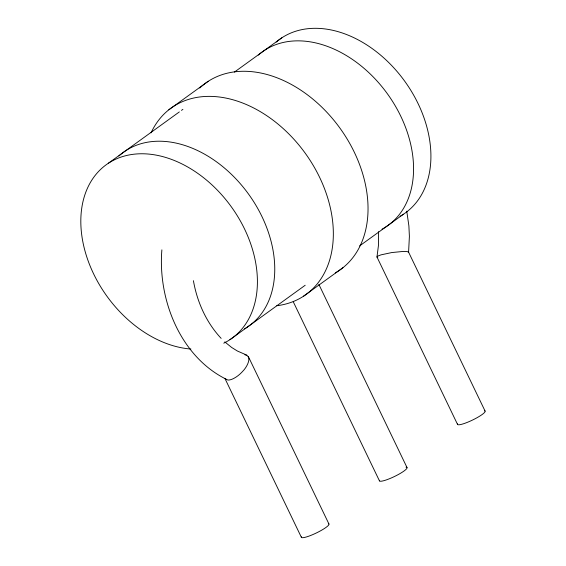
<?xml version="1.0" encoding="UTF-8"?>
<svg xmlns="http://www.w3.org/2000/svg" width="566" height="566" viewBox="0 0 566 566"><rect width="100%" height="100%" fill="white"/><g stroke="black" fill="none" stroke-linecap="round" stroke-linejoin="round"><path stroke-width="0.85" d="M161.876 249.868C157.695 299.973 180.674 357.804 227.964 380.069C230.213 380.104 232.35 379.185 234.303 378.138C237.621 376.298 240.543 373.793 243.04 370.949C246.649 367.334 253.073 356.375 244.866 354.755M408.411 252.493L408.588 252.153L485.069 411.05M168.802 109.797L208.267 81.278M108.318 163.277L179.33 111.926M181.474 110.377L182.903 109.344M234.423 72.094L281.826 37.823M229.895 339.699L305.201 285.25M359.58 245.934L403.402 214.245M303.454 296.244L342.918 267.725M377.763 257.523L376.977 257.014L457.554 424.45M246.939 355.186L237.402 351.026L231.628 347.439L224.78 341.892M226.266 379.694L224.872 378.364M221.157 338.376C206.314 322.542 197.11 301.954 193.416 280.686M248.304 356.481L328.917 523.96M318.856 284.38L406.996 467.509M293.259 301.756L379.475 480.902M224.907 378.421L301.395 537.353M406.763 211.189L408.885 225.876L409.395 236.383L408.588 252.132L407.103 251.566L403.049 251.453L391.828 252.549L381.031 254.849L377.897 256.044L376.97 256.999L378.541 244.809L378.541 231.706M258.266 55.114A107.158 76.594 54.1 0 1 388.035 94.678A107.158 76.594 54.1 0 1 382.022 229.202M118.881 155.997A107.158 76.594 54.1 0 1 248.269 193.714A107.158 76.594 54.1 0 1 244.583 328.796M190.905 349.031A107.158 76.594 54.1 0 1 81.617 209.073A107.158 76.594 54.1 0 1 212.887 185.74A107.158 76.594 54.1 0 1 223.768 343.187M276.208 42.054A107.158 76.594 54.1 0 1 405.383 82.134A107.158 76.594 54.1 0 1 400.063 216.276M151.065 132.826A115.068 82.247 54.1 0 1 304.911 152.77A115.068 82.247 54.1 0 1 276.774 305.732M199.706 88.027A115.068 82.247 54.1 0 1 339.225 127.145A115.068 82.247 54.1 0 1 335.284 272.904M406.013 467.162A15.31 2.604 -25.7 0 1 395.217 476.14A15.31 2.604 -25.7 0 1 379.475 480.286M484.475 410.746A15.31 2.604 -25.7 0 1 472.801 419.922A15.31 2.604 -25.7 0 1 457.54 423.863M328.315 523.656A15.31 2.604 -25.7 0 1 316.649 532.832A15.31 2.604 -25.7 0 1 301.381 536.766"/></g></svg>
